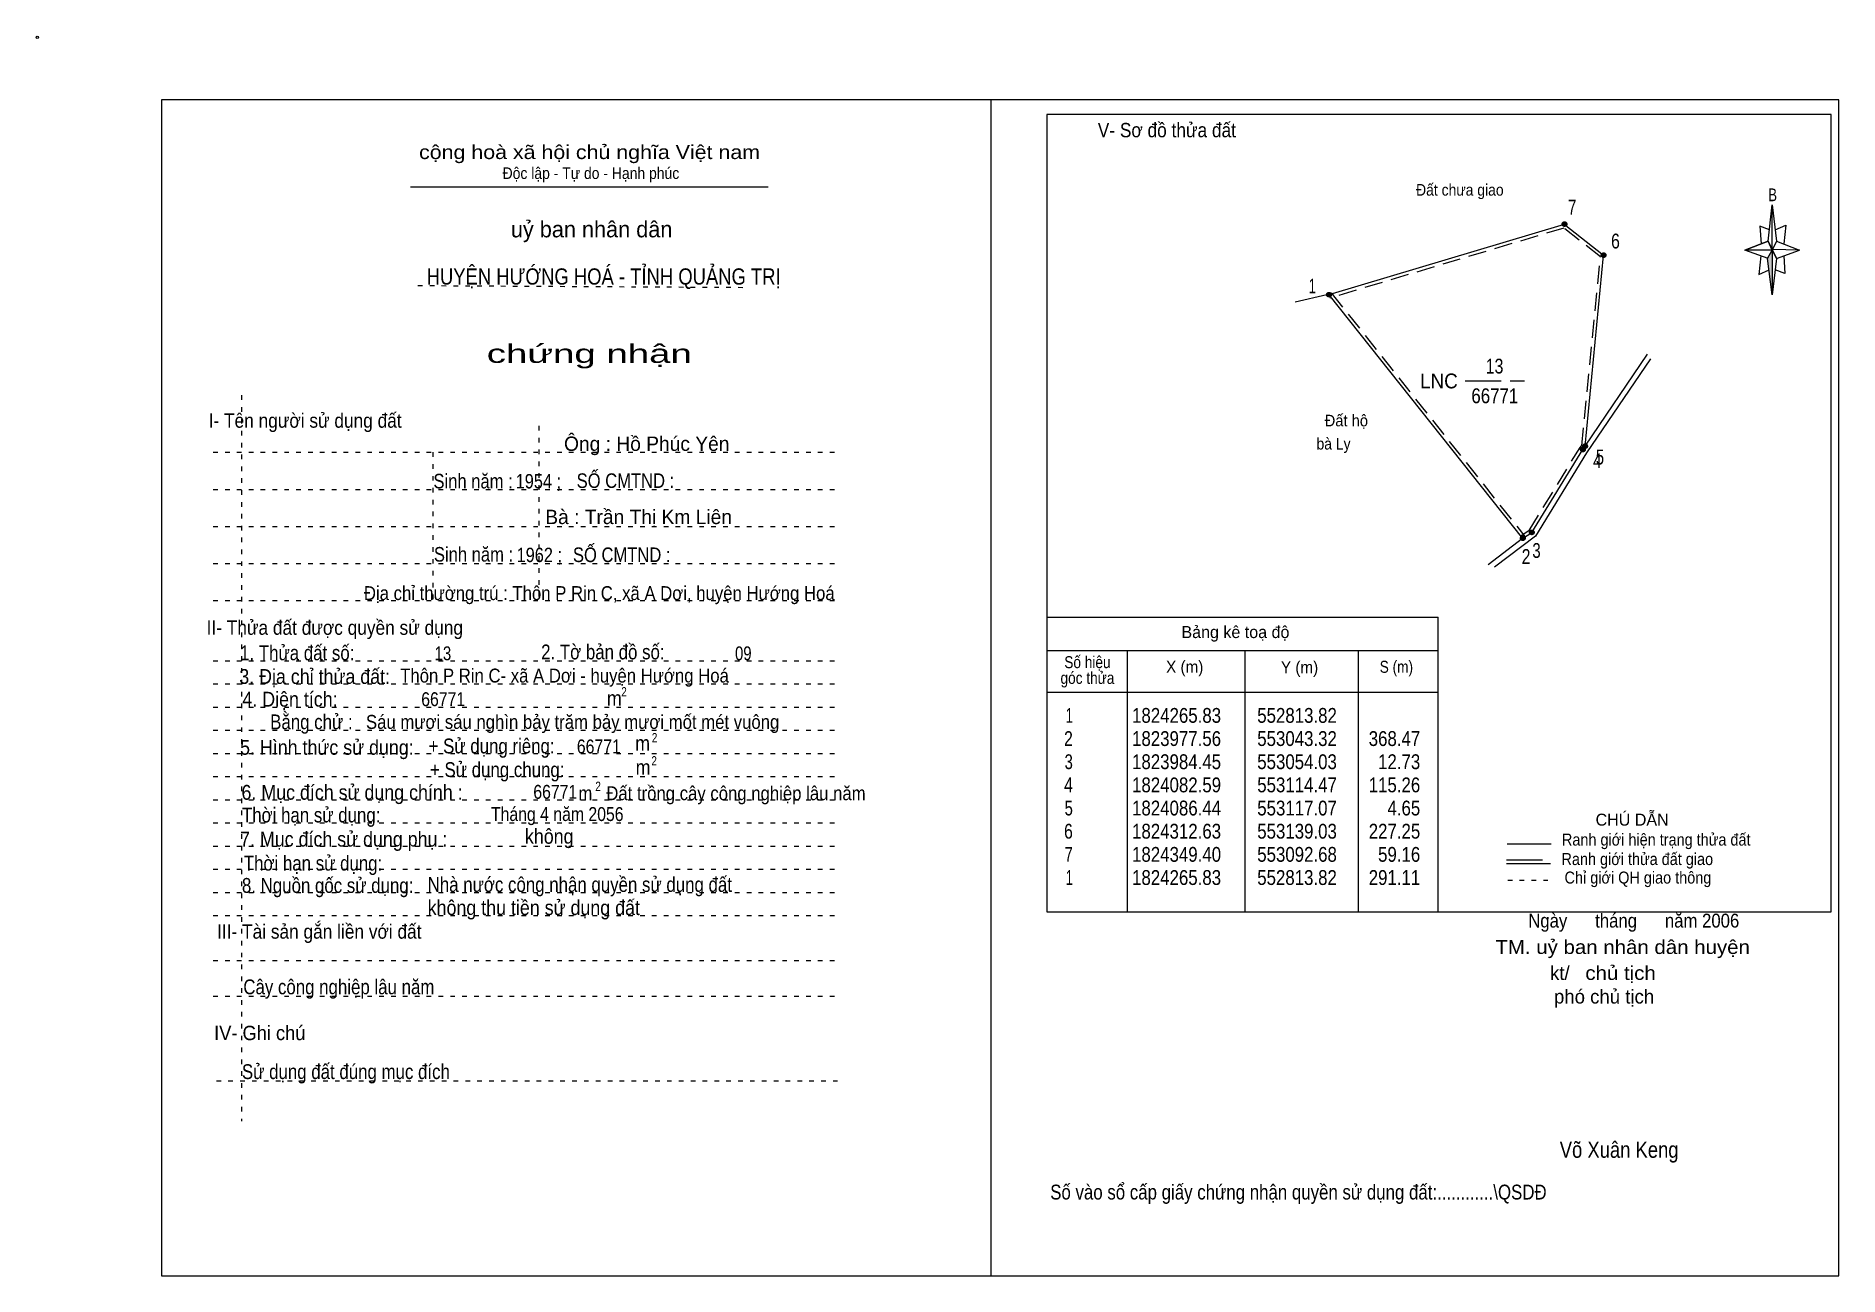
# Model space of a CAD drawing. Header units: centimetres. Extents: x -1.6 to 37.4, y -1.3 to 25.5.
import ezdxf
from ezdxf.enums import TextEntityAlignment as Align

# ---------------------------------------------------------------- set-up
doc = ezdxf.new("R2010")
doc.units = ezdxf.units.CM
doc.header["$LTSCALE"] = 0.13
for name, pattern in [('DOTTED', [1.5, 0.3, -1.2]), ('LONG_DASHED', [7.5, 6, -1.5]), ('MEDIUM_DASHED', [4.5, 3, -1.5])]:
    doc.linetypes.add(name, pattern=pattern)
for name, color, linetype, lineweight in [('1', 7, 'DOTTED', 13), ('10', 7, 'Continuous', 13), ('2', 7, 'Continuous', 25), ('3', 7, 'Continuous', 13), ('30', 7, 'Continuous', 13), ('32', 7, 'LONG_DASHED', 13), ('33', 7, 'LONG_DASHED', 13), ('35', 7, 'Continuous', 13)]:
    doc.layers.add(name, color=color, linetype=linetype, lineweight=lineweight)

msp = doc.modelspace()

# ---------------------------------------------------------------- hatches: boundary and pattern name
at = {"layer": '30'}
msp.add_hatch(color=256, dxfattribs=at).paths.add_polyline_path([(35.91, 20.87), (35.91, 19.91), (35.81, 20.69)])
at = {"layer": '32'}
for points in [[(31.4745, 21.4361, 1), (31.3745, 21.4361, 1)], [(32.3196, 20.7656, 1), (32.2196, 20.7656, 1)], [(26.3896, 19.9123, 1), (26.2896, 19.9123, 1)], [(31.8718, 16.5709, 1), (31.7718, 16.5709, 1)], [(31.9192, 16.6412, 1), (31.8192, 16.6412, 1)], [(30.7697, 14.7814, 1), (30.6697, 14.7814, 1)], [(30.5744, 14.6558, 1), (30.4744, 14.6558, 1)]]:
    msp.add_hatch(color=256, dxfattribs=at).paths.add_polyline_path(points)

# ---------------------------------------------------------------- linework, layer by layer
at = {"layer": '1', "linetype": 'Continuous'}
msp.add_line((6.51, 22.24), (14.23, 22.24), dxfattribs=at)
at = {"layer": '1'}
for p, q in [((6.67, 20.11), (13.82, 20.07)), ((2.86, 17.74), (2.86, 2.07)), ((9.28, 17.08), (9.28, 13.31)), ((2.25, 16.51), (15.75, 16.51)), ((6.99, 16.51), (6.99, 13.31)), ((2.25, 15.71), (15.75, 15.71)), ((2.25, 14.91), (15.75, 14.91)), ((2.25, 14.11), (15.75, 14.11)), ((2.25, 13.31), (15.75, 13.31)), ((2.25, 12.01), (15.75, 12.01)), ((2.25, 11.51), (15.75, 11.51)), ((2.25, 11.01), (15.75, 11.01)), ((2.25, 10.51), (15.75, 10.51)), ((2.25, 10.01), (15.75, 10.01)), ((2.25, 9.51), (15.75, 9.51)), ((2.25, 9.01), (15.75, 9.01)), ((2.25, 8.51), (15.75, 8.51)), ((2.25, 8.01), (15.75, 8.01)), ((2.25, 7.51), (15.75, 7.51)), ((2.25, 7.01), (15.75, 7.01)), ((2.25, 6.51), (15.75, 6.51)), ((2.25, 5.54), (15.75, 5.54)), ((2.25, 4.77), (15.75, 4.77)), ((2.32, 2.94), (15.82, 2.94))]:
    msp.add_line(p, q, dxfattribs=at)
at = {"layer": '10'}
for p, q in [((26.29, 19.91), (25.61, 19.75)), ((31.87, 16.64), (33.22, 18.63)), ((30.52, 14.65), (29.78, 14.08)), ((30.8, 14.7), (29.91, 14.03))]:
    msp.add_line(p, q, dxfattribs=at)
at = {"layer": '10', "linetype": 'MEDIUM_DASHED'}
for p, q in [((26.39, 19.95), (30.57, 14.69)), ((30.48, 14.71), (30.68, 14.84))]:
    msp.add_line(p, q, dxfattribs=at)
at = {"layer": '10'}
for points in [[(31.87, 16.64), (32.27, 20.76), (31.42, 21.43), (26.34, 19.91), (30.52, 14.65)], [(31.87, 16.64), (32.27, 20.76), (31.42, 21.43), (26.34, 19.91)], [(26.34, 19.91), (30.52, 14.65), (30.72, 14.78)], [(33.28, 18.53), (31.9, 16.5), (30.8, 14.7)], [(30.72, 14.78), (31.82, 16.57), (31.87, 16.64)], [(30.72, 14.78), (31.82, 16.57), (31.87, 16.64)]]:
    msp.add_lwpolyline(points, dxfattribs=at)
at = {"layer": '10', "linetype": 'MEDIUM_DASHED'}
for points in [[(31.8, 16.65), (32.2, 20.73), (31.41, 21.35), (26.36, 19.84)], [(30.66, 14.82), (31.76, 16.61), (31.81, 16.68)]]:
    msp.add_lwpolyline(points, dxfattribs=at)
at = {"layer": '10'}
msp.add_circle((-1.55, 25.47), 0.025, dxfattribs=at)
at = {"layer": '2'}
for p, q in [((20.25, 12.95), (28.7, 12.95)), ((28.7, 6.59), (28.7, 12.95)), ((20.25, 12.23), (28.7, 12.23)), ((21.99, 6.59), (21.99, 12.23)), ((24.53, 10.89), (24.53, 12.23)), ((26.97, 12.23), (26.97, 6.59)), ((20.25, 11.33), (28.7, 11.33))]:
    msp.add_line(p, q, dxfattribs=at)
msp.add_lwpolyline([(37.18, 23.8), (20.25, 23.8), (20.25, 6.59), (37.18, 6.59)], close=True, dxfattribs=at)
msp.add_lwpolyline([(24.53, 6.59), (24.53, 10.39), (24.53, 10.89)], dxfattribs=at)
at = {"layer": '3'}
msp.add_line((19.04, 24.12), (19.04, -1.27), dxfattribs=at)
for points in [[(19.04, 24.12), (1.13, 24.12), (1.13, -1.27), (19.04, -1.27)], [(19.04, -1.27), (37.35, -1.27), (37.35, 24.12), (19.04, 24.12)]]:
    msp.add_lwpolyline(points, dxfattribs=at)
at = {"layer": '30'}
for p, q in [((35.82, 21.07), (35.91, 21.85)), ((36, 21.07), (36.5, 20.87)), ((35.82, 20.69), (35.32, 20.87)), ((36, 20.69), (35.91, 19.91)), ((36.16, 20.75), (36.18, 20.37)), ((36.18, 20.37), (35.97, 20.45))]:
    msp.add_line(p, q, dxfattribs=at)
for points in [[(35.91, 21.85), (36, 21.07), (35.91, 20.87)], [(35.91, 20.87), (35.32, 20.87), (35.82, 21.07), (36, 20.69), (36.5, 20.87), (35.91, 20.89)], [(35.91, 20.87), (35.91, 19.91), (35.81, 20.69)]]:
    msp.add_lwpolyline(points, close=True, dxfattribs=at)
for points in [[(35.97, 21.31), (36.2, 21.41), (36.16, 21.01)], [(35.91, 20.87), (35.82, 21.07), (35.32, 20.87)], [(35.85, 21.31), (35.64, 21.39), (35.67, 21.01)], [(35.66, 20.75), (35.62, 20.35), (35.84, 20.45)], [(35.91, 20.87), (36, 20.69), (36.5, 20.87)]]:
    msp.add_lwpolyline(points, dxfattribs=at)
at = {"layer": '32'}
for centre in [(31.4245, 21.4361), (32.2696, 20.7656), (26.3396, 19.9123), (31.8218, 16.5709), (31.8692, 16.6412), (30.7197, 14.7814), (30.5244, 14.6558)]:
    msp.add_circle(centre, 0.05, dxfattribs=at)
at = {"layer": '33'}
msp.add_line((29.28, 18.05), (30.56, 18.05), dxfattribs=at)
at = {"layer": '35'}
for p, q in [((30.19, 8.06), (31.14, 8.06)), ((30.17, 7.63), (31.12, 7.63))]:
    msp.add_line(p, q, dxfattribs=at)
at = {"layer": '35', "linetype": 'LONG_DASHED'}
msp.add_line((30.17, 7.71), (31.12, 7.71), dxfattribs=at)
at = {"layer": '35', "linetype": 'DOTTED'}
msp.add_line((30.2, 7.27), (31.19, 7.27), dxfattribs=at)

# ---------------------------------------------------------------- texts
at = {"layer": '1'}
for s, height, width, p in [('V- Sơ đồ thửa đất', 0.31, 0.9, (22.84, 23.31)), ('cộng hoà xã hội chủ nghĩa Việt nam', 0.3, 1.15, (10.375, 22.84)), ('Độc lập - Tự do - Hạnh phúc', 0.25, 0.9, (10.405, 22.41)), ('chứng nhận', 0.4, 1.55, (10.37, 18.44)), ('I- Tên người sử dụng đất', 0.31, 0.9, (4.235, 17.04)), ('II- Thửa đất được quyền sử dụng', 0.31, 0.9, (4.875, 12.57)), ('III- Tài sản gắn liền với đất', 0.31, 0.9, (4.54, 6.01)), ('IV- Ghi chú', 0.31, 0.95, (3.255, 3.82))]:
    msp.add_text(s, height=height, dxfattribs=dict(at, width=width)).set_placement(p, align=Align.CENTER)
msp.add_text('uỷ ban nhân dân', height=0.35, dxfattribs=at).set_placement((10.42, 21.15), align=Align.CENTER)
at = {"layer": '10'}
for s, height, width, p in [('Đất chưa giao', 0.25, 0.9, (29.165, 22.05)), ('Sinh năm :', 0.3149, 0.85, (7.86, 15.73)), ('1954 ;', 0.31, 0.85, (9.27, 15.73)), ('SỐ CMTND :', 0.3149, 0.85, (11.15, 15.74)), ('Sinh năm :', 0.3149, 0.85, (7.87, 14.15)), ('1962 ;', 0.31, 0.85, (9.29, 14.14)), ('SỐ CMTND :', 0.3149, 0.85, (11.07, 14.14)), ('Địa chỉ thường trú : Thôn P Rin C, xã A Dơi, huyện Hướng Hoá ', 0.3, 0.9, (10.635, 13.32)), ('13', 0.3, 0.8, (7.21, 12.02)), ('09', 0.3, 0.8, (13.695, 12.02)), ('Thôn P Rin C- xã A Dơi - huyện Hướng Hoá ', 0.3, 0.9, (9.885, 11.54)), ('66771', 0.3, 0.85, (7.215, 11.03)), ('Sáu mươi sáu nghìn bảy trăm bảy mươi mốt mét vuông ', 0.3, 0.9, (10.06, 10.54)), ('66771', 0.3, 0.85, (10.575, 10.01)), ('66771', 0.3, 0.85, (9.635, 9.03)), ('m   Đất trồng cây công nghiệp lâu năm ', 0.3, 0.9, (13.285, 9)), ('Tháng 4 năm 2056 ', 0.3, 0.85, (9.725, 8.55)), ('Ngày      tháng      năm 2006', 0.3, 0.9, (32.92, 6.25)), ('TM. uỷ ban nhân dân huyện', 0.3, 1.1, (32.68, 5.68)), ('chủ tịch', 0.3, 1.1, (32.635, 5.12)), ('Võ Xuân Keng ', 0.35, 0.85, (32.66, 1.28))]:
    msp.add_text(s, height=height, dxfattribs=dict(at, width=width)).set_placement(p, align=Align.CENTER)
for s, width, p in [('  Đất hộ', 0.95, (26.07, 17.07)), ('bà Ly', 0.9, (26.07, 16.57))]:
    msp.add_text(s, height=0.25, dxfattribs=dict(at, width=width)).set_placement(p)
for s, height, p in [('Ông : Hồ Phúc Yên', 0.31, (11.61, 16.54)), ('Bà : Trần Thị Km Liên', 0.31, (11.435, 14.96)), ('kt/ ', 0.3, (31.38, 5.12)), ('phó chủ tịch ', 0.3, (32.335, 4.61))]:
    msp.add_text(s, height=height, dxfattribs=at).set_placement(p, align=Align.CENTER)
at = {"layer": '2'}
for s, height, width, p in [('HUYỆN HƯỚNG HOÁ - TỈNH QUẢNG TRỊ', 0.35, 0.85, (10.68, 20.13)), ('Số hiệu', 0.2591, 0.85, (21.125, 11.85)), ('3. Địa chỉ thửa đất:', 0.32, 0.9, (4.44, 11.51)), ('góc thửa', 0.2591, 0.85, (21.125, 11.51)), ('X (m)', 0.2591, 0.95, (23.225, 11.75)), ('Y (m)', 0.2591, 0.95, (25.705, 11.74)), ('S (m)', 0.2591, 0.85, (27.795, 11.75)), ('Số vào sổ cấp giấy chứng nhận quyền sử dụng đất:............\\QSDĐ', 0.32, 0.85, (25.68, 0.38))]:
    msp.add_text(s, height=height, dxfattribs=dict(at, width=width)).set_placement(p, align=Align.CENTER)
msp.add_text('Bảng kê toạ độ', height=0.2591, dxfattribs=at).set_placement((24.32, 12.5), align=Align.CENTER)
for s, height, width, p in [('1. Thửa đất số:', 0.32, 0.85, (2.83, 12.02)), ('2. Tờ bản đồ số:', 0.32, 0.85, (9.33, 12.04)), ('4. Diện tích:', 0.32, 0.9, (2.88, 11.02)), ('m', 0.32, 0.9, (10.75, 11.04)), ('2', 0.2, 0.8, (11.06, 11.24)), ('Bằng chử :', 0.32, 0.85, (3.48, 10.53)), ('5. Hình thức sử dụng:', 0.32, 0.9, (2.83, 9.98)), ('+ Sử dụng riêng:', 0.32, 0.85, (6.9, 10.01)), ('m', 0.32, 0.9, (11.36, 10.07)), ('2', 0.2, 0.8, (11.72, 10.25)), ('+ Sử dụng chung:', 0.32, 0.85, (6.93, 9.5)), ('m', 0.32, 0.9, (11.37, 9.55)), ('2', 0.2, 0.8, (11.71, 9.75)), ('6. Mục đích sử dụng chính : ', 0.32, 0.9, (2.86, 9.01)), ('2', 0.2, 0.8, (10.5, 9.2)), ('Thời hạn sử dụng: ', 0.32, 0.85, (2.87, 8.52)), ('7. Mục đích sử dụng phụ : ', 0.32, 0.9, (2.83, 8)), ('không', 0.32, 0.9, (8.98, 8.06)), ('Thời hạn sử dụng: ', 0.32, 0.85, (2.91, 7.48)), ('8. Nguồn gốc sử dụng: ', 0.32, 0.85, (2.87, 7)), ('Nhà nước công nhận quyền sử dụng đất  ', 0.32, 0.85, (6.88, 7.02)), ('không thu tiền sử dụng đất', 0.32, 0.9, (6.88, 6.52)), ('Cây công nghiệp lâu năm', 0.32, 0.85, (2.9, 4.81)), ('Sử dụng đất đúng mục đích', 0.32, 0.85, (2.87, 2.98))]:
    msp.add_text(s, height=height, dxfattribs=dict(at, width=width)).set_placement(p)
at = {"layer": '30', "width": 0.75}
msp.add_text('B', height=0.2756, dxfattribs=at).set_placement((35.92, 21.93), align=Align.CENTER)
at = {"layer": '30'}
for s, width, p in [('1', 0.65, (20.81, 10.67)), ('1824265.83', 0.85, (24.01, 10.67)), ('552813.82', 0.85, (26.51, 10.67)), ('552813.82', 0.85, (26.51, 10.67)), ('2', 0.8, (20.81, 10.17)), ('1823977.56', 0.85, (24.01, 10.17)), ('553043.32', 0.85, (26.51, 10.17)), ('368.47', 0.85, (28.31, 10.17)), ('3', 0.75, (20.81, 9.67)), ('1823984.45', 0.85, (24.01, 9.67)), ('553054.03', 0.85, (26.51, 9.67)), ('12.73', 0.85, (28.31, 9.67)), ('4', 0.8, (20.81, 9.17)), ('1824082.59', 0.85, (24.01, 9.17)), ('553114.47', 0.85, (26.51, 9.17)), ('115.26', 0.85, (28.31, 9.17)), ('5', 0.75, (20.81, 8.67)), ('1824086.44', 0.85, (24.01, 8.67)), ('553117.07', 0.85, (26.51, 8.67)), ('4.65', 0.85, (28.31, 8.67)), ('6', 0.8, (20.81, 8.17)), ('1824312.63', 0.85, (24.01, 8.17)), ('553139.03', 0.85, (26.51, 8.17)), ('227.25', 0.85, (28.31, 8.17)), ('7', 0.75, (20.81, 7.67)), ('1824349.40', 0.85, (24.01, 7.67)), ('553092.68', 0.85, (26.51, 7.67)), ('59.16', 0.85, (28.31, 7.67)), ('1', 0.65, (20.81, 7.17)), ('1824265.83', 0.85, (24.01, 7.17)), ('552813.82', 0.85, (26.51, 7.17)), ('291.11', 0.85, (28.31, 7.17))]:
    msp.add_text(s, height=0.32, dxfattribs=dict(at, width=width)).set_placement(p, align=Align.RIGHT)
at = {"layer": '32'}
for s, width, p in [('7', 0.75, (31.59, 21.64)), ('6', 0.8, (32.525, 20.91)), ('1', 0.65, (25.98, 19.94)), ('4', 0.8, (32.135, 16.17)), ('5', 0.75, (32.19, 16.25)), ('2', 0.8, (30.595, 14.1)), ('3', 0.75, (30.82, 14.23))]:
    msp.add_text(s, height=0.32, dxfattribs=dict(at, width=width)).set_placement(p, align=Align.CENTER)
at = {"layer": '33'}
for s, width, p in [('13', 0.8, (29.915, 18.21)), ('66771', 0.85, (29.92, 17.57))]:
    msp.add_text(s, height=0.32, dxfattribs=dict(at, width=width)).set_placement(p, align=Align.CENTER)
at = {"layer": '33', "width": 0.95}
msp.add_text('LNC', height=0.32, dxfattribs=at).set_placement((29.12, 17.89), align=Align.RIGHT)
at = {"layer": '35'}
msp.add_text('CHÚ DẪN', height=0.2591, dxfattribs=at).set_placement((32.885, 8.45), align=Align.CENTER)
at = {"layer": '35', "width": 0.9}
for s, p in [('Ranh giới hiện trạng thửa đất', (33.405, 8.02)), ('Ranh giới thửa đất giao ', (33.04, 7.6)), ('Chỉ giới QH giao thông', (33.01, 7.2))]:
    msp.add_text(s, height=0.2591, dxfattribs=at).set_placement(p, align=Align.CENTER)

doc.saveas('drawing.dxf')
